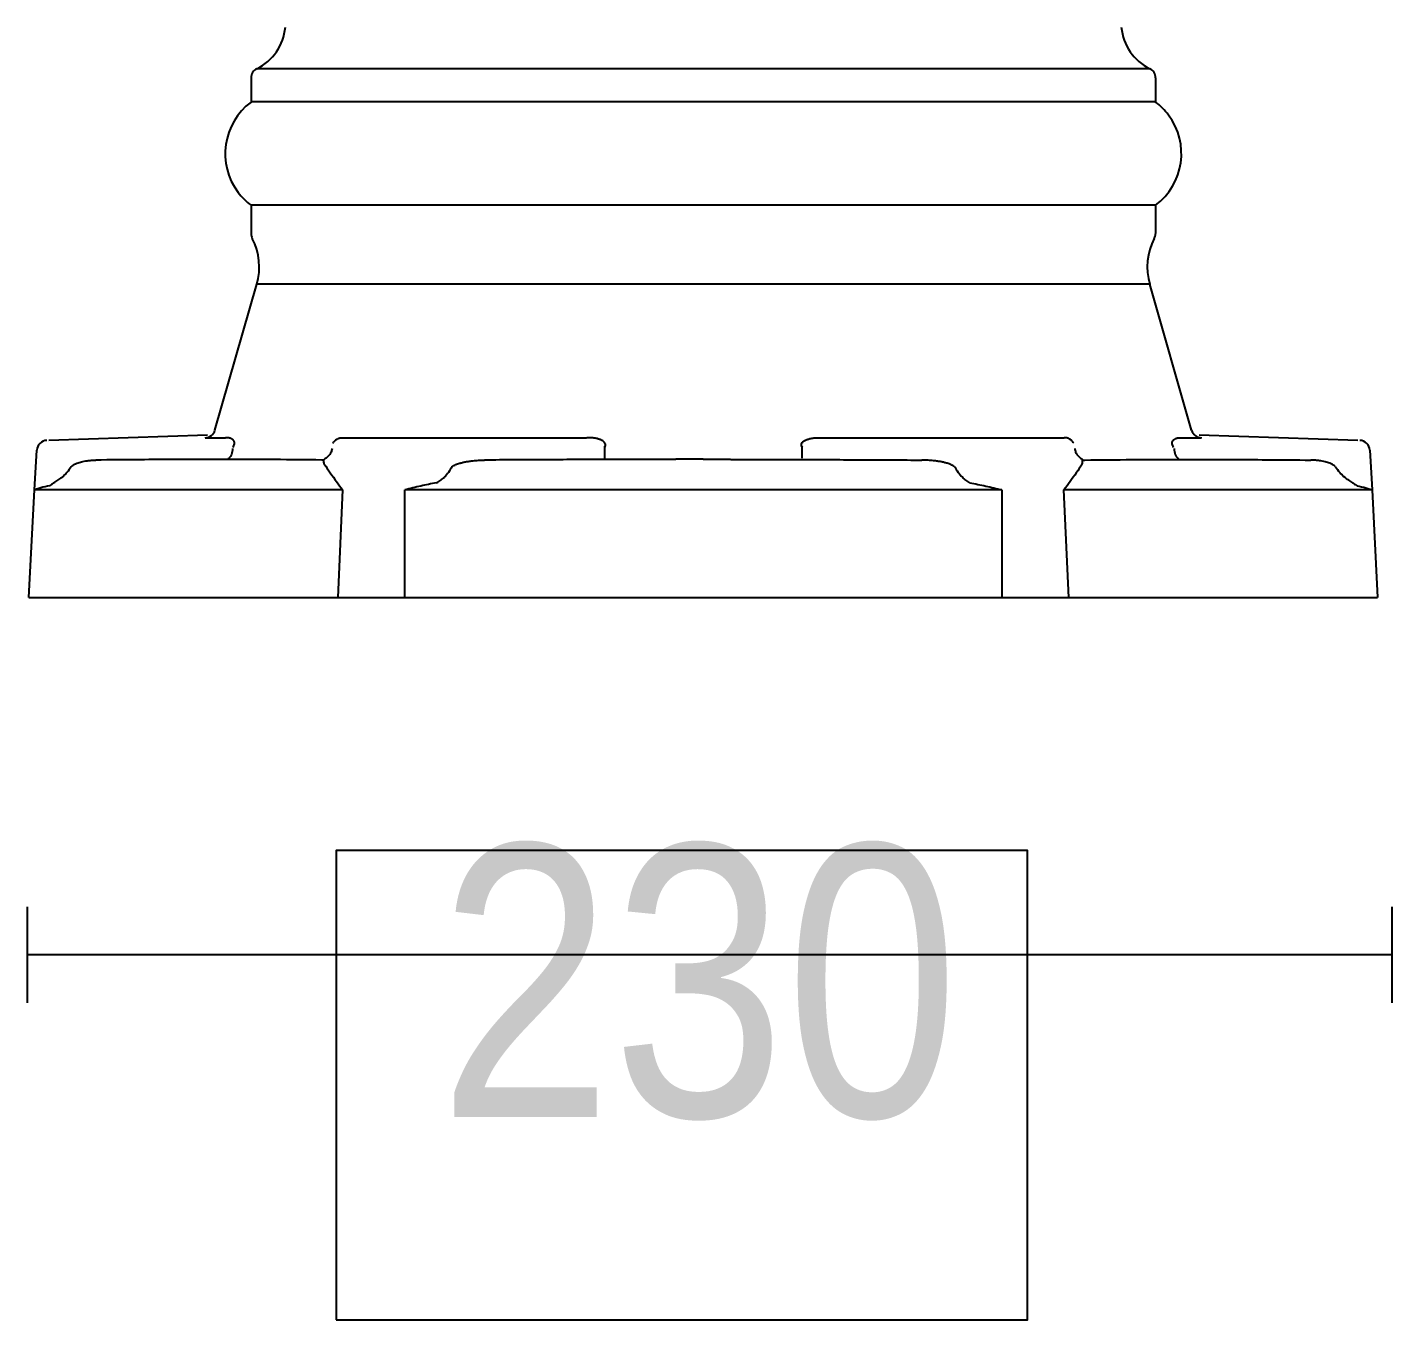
# Model space of a CAD drawing. Extents: x 0 to 225, y 0 to 465.
# Drawn here: x 68.6 to 119.2, y 0 to 47.9 of the extents above; entities that cross this region are included whole.
import ezdxf

# ---------------------------------------------------------------- set-up
doc = ezdxf.new("R2010")
doc.units = 0
doc.layers.add('LIVELLO_1', color=160, linetype='Continuous')
doc.styles.add('STD', font='txt')

# ---------------------------------------------------------------- blocks, each defined once
blk = doc.blocks.new('AI9-BLK1')
at = {"layer": 'LIVELLO_1', "color": 7}
for p, q in [((-35.373, -186.056), (-2.275, -186.056)), ((-35.581, -186.398), (-35.581, -187.292)), ((-2.064, -186.398), (-2.064, -187.292)), ((-2.064, -187.292), (-35.581, -187.292)), ((-2.064, -191.118), (-35.581, -191.118)), ((-35.581, -191.118), (-35.581, -192.17)), ((-2.064, -191.118), (-2.064, -192.17)), ((-36.921, -199.452), (-35.365, -194.04)), ((-2.28, -194.04), (-35.365, -194.04)), ((-0.725, -199.452), (-2.28, -194.04)), ((-37.197, -199.636), (-43.081, -199.832)), ((-37.282, -199.73), (-36.53, -199.73)), ((-32.198, -199.73), (-23.153, -199.73)), ((-14.494, -199.73), (-5.447, -199.73)), ((-1.116, -199.73), (-0.366, -199.73)), ((5.434, -199.832), (-0.451, -199.636)), ((-43.605, -201.663), (-43.526, -200.196)), ((-22.487, -200.041), (-22.487, -200.49)), ((-15.159, -200.49), (-15.159, -200.041)), ((5.879, -200.196), (5.961, -201.663)), ((-43.815, -205.651), (-43.605, -201.663)), ((-32.189, -201.663), (-43.605, -201.663)), ((-32.189, -201.663), (-32.37, -205.651)), ((-18.824, -201.663), (-29.884, -201.663)), ((-29.884, -205.651), (-29.884, -201.663)), ((-7.763, -201.663), (-18.824, -201.663)), ((-7.763, -201.663), (-7.763, -205.651)), ((-5.276, -205.651), (-5.456, -201.663)), ((5.961, -201.663), (-5.456, -201.663)), ((5.961, -201.663), (6.167, -205.651)), ((-43.815, -205.651), (-18.824, -205.651)), ((-18.824, -205.651), (6.167, -205.651)), ((-43.877, -217.107), (-43.877, -220.667)), ((6.689, -217.107), (6.689, -220.667)), ((6.689, -218.888), (-43.877, -218.888))]:
    blk.add_line(p, q, dxfattribs=at)
for points in [[(-32.881, -200.56), (-32.924, -200.56), (-32.965, -200.56)], [(-4.768, -200.56), (-4.727, -200.56), (-4.684, -200.56)]]:
    blk.add_lwpolyline(points, dxfattribs=at)
blk.add_lwpolyline([(-32.433, -232.41), (-6.812, -232.41), (-6.812, -215.024), (-32.433, -215.024)], close=True, dxfattribs=at)
for points in [[(-35.373, -186.058), (-34.774, -185.769), (-34.377, -185.186), (-34.311, -184.525)], [(-3.332, -184.525), (-3.272, -185.186), (-2.869, -185.769), (-2.275, -186.058)], [(-35.373, -186.058), (-35.503, -186.12), (-35.583, -186.257), (-35.583, -186.4)], [(-2.062, -186.4), (-2.062, -186.257), (-2.146, -186.12), (-2.275, -186.058)], [(-35.583, -192.173), (-35.583, -192.23), (-35.568, -192.294), (-35.538, -192.347)], [(-35.365, -194.042), (-35.206, -193.475), (-35.267, -192.87), (-35.538, -192.347)], [(-2.11, -192.347), (-2.381, -192.87), (-2.44, -193.475), (-2.28, -194.042)], [(-2.11, -192.347), (-2.079, -192.294), (-2.062, -192.23), (-2.062, -192.173)], [(-37.282, -199.733), (-37.113, -199.728), (-36.967, -199.613), (-36.921, -199.455)], [(-0.725, -199.455), (-0.68, -199.613), (-0.533, -199.728), (-0.366, -199.733)], [(-43.151, -199.832), (-43.351, -199.836), (-43.515, -199.995), (-43.526, -200.198)], [(5.879, -200.198), (5.873, -199.995), (5.706, -199.836), (5.51, -199.832)]]:
    blk.add_open_spline(points, degree=3, dxfattribs=at)
for points, knots in [([(-35.583, -187.294), (-36.639, -188.086), (-36.857, -189.587), (-36.065, -190.641), (-35.929, -190.822), (-35.766, -190.986), (-35.583, -191.12)], [0, 0, 0, 0, 1, 1, 1, 2, 2, 2, 2]), ([(-2.062, -191.12), (-1.005, -190.328), (-0.79, -188.83), (-1.584, -187.775), (-1.719, -187.594), (-1.882, -187.429), (-2.062, -187.294)], [0, 0, 0, 0, 1, 1, 1, 2, 2, 2, 2]), ([(-36.251, -200.088), (-36.238, -200.063), (-36.225, -200.046), (-36.216, -200.024), (-36.205, -200.002), (-36.2, -199.984), (-36.198, -199.96), (-36.198, -199.96), (-36.198, -199.916), (-36.198, -199.916), (-36.2, -199.903), (-36.2, -199.885), (-36.205, -199.869), (-36.212, -199.86), (-36.212, -199.856), (-36.216, -199.847), (-36.223, -199.843), (-36.227, -199.834), (-36.232, -199.829), (-36.238, -199.821), (-36.243, -199.816), (-36.251, -199.807), (-36.257, -199.803), (-36.266, -199.799), (-36.27, -199.794), (-36.279, -199.79), (-36.288, -199.783), (-36.293, -199.779), (-36.302, -199.774), (-36.311, -199.768), (-36.318, -199.766), (-36.333, -199.761), (-36.34, -199.757), (-36.356, -199.752), (-36.37, -199.746), (-36.385, -199.744), (-36.402, -199.739), (-36.417, -199.735), (-36.438, -199.735), (-36.458, -199.735), (-36.482, -199.73), (-36.503, -199.73), (-36.527, -199.73)], [0, 0, 0, 0, 1, 1, 1, 2, 2, 2, 3, 3, 3, 4, 4, 4, 5, 5, 5, 6, 6, 6, 7, 7, 7, 8, 8, 8, 9, 9, 9, 10, 10, 10, 11, 11, 11, 12, 12, 12, 13, 13, 13, 14, 14, 14, 14]), ([(-32.547, -199.938), (-32.536, -199.92), (-32.524, -199.903), (-32.51, -199.885), (-32.502, -199.869), (-32.486, -199.856), (-32.474, -199.843), (-32.465, -199.829), (-32.454, -199.821), (-32.443, -199.816), (-32.431, -199.807), (-32.42, -199.799), (-32.411, -199.79), (-32.404, -199.79), (-32.398, -199.779), (-32.388, -199.779), (-32.383, -199.774), (-32.377, -199.768), (-32.366, -199.766), (-32.357, -199.761), (-32.346, -199.757), (-32.334, -199.752), (-32.323, -199.746), (-32.309, -199.744), (-32.296, -199.739), (-32.282, -199.739), (-32.264, -199.735), (-32.251, -199.735), (-32.228, -199.73), (-32.21, -199.73), (-32.194, -199.73)], [0, 0, 0, 0, 1, 1, 1, 2, 2, 2, 3, 3, 3, 4, 4, 4, 5, 5, 5, 6, 6, 6, 7, 7, 7, 8, 8, 8, 9, 9, 9, 10, 10, 10, 10]), ([(-22.482, -200.088), (-22.471, -200.063), (-22.46, -200.041), (-22.45, -200.019), (-22.448, -199.997), (-22.448, -199.973), (-22.46, -199.951), (-22.463, -199.938), (-22.471, -199.925), (-22.48, -199.911), (-22.491, -199.898), (-22.502, -199.885), (-22.519, -199.869), (-22.528, -199.86), (-22.539, -199.856), (-22.547, -199.847), (-22.56, -199.843), (-22.571, -199.834), (-22.584, -199.829), (-22.595, -199.821), (-22.612, -199.816), (-22.625, -199.807), (-22.638, -199.803), (-22.654, -199.799), (-22.666, -199.794), (-22.681, -199.79), (-22.697, -199.783), (-22.715, -199.779), (-22.729, -199.774), (-22.745, -199.768), (-22.758, -199.766), (-22.785, -199.761), (-22.81, -199.757), (-22.833, -199.752), (-22.86, -199.746), (-22.89, -199.744), (-22.912, -199.739), (-22.948, -199.735), (-22.989, -199.735), (-23.025, -199.735), (-23.063, -199.73), (-23.103, -199.73), (-23.144, -199.73)], [0, 0, 0, 0, 1, 1, 1, 2, 2, 2, 3, 3, 3, 4, 4, 4, 5, 5, 5, 6, 6, 6, 7, 7, 7, 8, 8, 8, 9, 9, 9, 10, 10, 10, 11, 11, 11, 12, 12, 12, 13, 13, 13, 14, 14, 14, 14]), ([(-15.152, -200.088), (-15.169, -200.063), (-15.18, -200.041), (-15.186, -200.019), (-15.191, -199.997), (-15.186, -199.973), (-15.18, -199.951), (-15.175, -199.938), (-15.164, -199.925), (-15.154, -199.911), (-15.146, -199.898), (-15.134, -199.885), (-15.121, -199.869), (-15.109, -199.86), (-15.1, -199.856), (-15.087, -199.847), (-15.078, -199.843), (-15.064, -199.834), (-15.053, -199.829), (-15.042, -199.821), (-15.029, -199.816), (-15.014, -199.807), (-14.999, -199.803), (-14.983, -199.799), (-14.972, -199.794), (-14.958, -199.79), (-14.94, -199.783), (-14.925, -199.779), (-14.906, -199.774), (-14.893, -199.768), (-14.88, -199.766), (-14.852, -199.761), (-14.826, -199.757), (-14.804, -199.752), (-14.777, -199.746), (-14.75, -199.744), (-14.723, -199.739), (-14.686, -199.735), (-14.651, -199.735), (-14.615, -199.735), (-14.576, -199.73), (-14.533, -199.73), (-14.494, -199.73)], [0, 0, 0, 0, 1, 1, 1, 2, 2, 2, 3, 3, 3, 4, 4, 4, 5, 5, 5, 6, 6, 6, 7, 7, 7, 8, 8, 8, 9, 9, 9, 10, 10, 10, 11, 11, 11, 12, 12, 12, 13, 13, 13, 14, 14, 14, 14]), ([(-5.095, -199.938), (-5.106, -199.92), (-5.118, -199.903), (-5.129, -199.885), (-5.141, -199.869), (-5.154, -199.856), (-5.169, -199.843), (-5.176, -199.829), (-5.188, -199.821), (-5.199, -199.816), (-5.208, -199.807), (-5.219, -199.799), (-5.231, -199.79), (-5.24, -199.79), (-5.242, -199.779), (-5.253, -199.779), (-5.26, -199.774), (-5.264, -199.768), (-5.278, -199.766), (-5.285, -199.761), (-5.298, -199.757), (-5.309, -199.752), (-5.321, -199.746), (-5.332, -199.744), (-5.346, -199.739), (-5.361, -199.739), (-5.378, -199.735), (-5.391, -199.735), (-5.413, -199.73), (-5.43, -199.73), (-5.447, -199.73)], [0, 0, 0, 0, 1, 1, 1, 2, 2, 2, 3, 3, 3, 4, 4, 4, 5, 5, 5, 6, 6, 6, 7, 7, 7, 8, 8, 8, 9, 9, 9, 10, 10, 10, 10]), ([(-1.392, -200.088), (-1.407, -200.063), (-1.417, -200.046), (-1.43, -200.024), (-1.441, -200.002), (-1.443, -199.984), (-1.443, -199.96), (-1.448, -199.942), (-1.448, -199.929), (-1.443, -199.916), (-1.443, -199.903), (-1.441, -199.885), (-1.441, -199.869), (-1.432, -199.86), (-1.43, -199.856), (-1.426, -199.847), (-1.421, -199.843), (-1.417, -199.834), (-1.409, -199.829), (-1.407, -199.821), (-1.398, -199.816), (-1.392, -199.807), (-1.387, -199.803), (-1.376, -199.799), (-1.372, -199.794), (-1.364, -199.79), (-1.358, -199.783), (-1.349, -199.779), (-1.338, -199.774), (-1.335, -199.768), (-1.327, -199.766), (-1.312, -199.761), (-1.303, -199.757), (-1.286, -199.752), (-1.275, -199.746), (-1.258, -199.744), (-1.245, -199.739), (-1.224, -199.735), (-1.202, -199.735), (-1.184, -199.735), (-1.161, -199.73), (-1.141, -199.73), (-1.116, -199.73)], [0, 0, 0, 0, 1, 1, 1, 2, 2, 2, 3, 3, 3, 4, 4, 4, 5, 5, 5, 6, 6, 6, 7, 7, 7, 8, 8, 8, 9, 9, 9, 10, 10, 10, 11, 11, 11, 12, 12, 12, 13, 13, 13, 14, 14, 14, 14]), ([(-36.268, -200.132), (-36.27, -200.172), (-36.27, -200.209), (-36.279, -200.245), (-36.284, -200.284), (-36.293, -200.319), (-36.311, -200.35), (-36.324, -200.388), (-36.34, -200.419), (-36.37, -200.452), (-36.395, -200.483), (-36.428, -200.509), (-36.46, -200.536)], [0, 0, 0, 0, 1, 1, 1, 2, 2, 2, 3, 3, 3, 4, 4, 4, 4]), ([(-32.583, -200.132), (-32.59, -200.154), (-32.594, -200.178), (-32.601, -200.201), (-32.605, -200.223), (-32.612, -200.245), (-32.616, -200.269)], [0, 0, 0, 0, 1, 1, 1, 2, 2, 2, 2]), ([(-5.059, -200.132), (-5.052, -200.154), (-5.048, -200.178), (-5.041, -200.201), (-5.036, -200.223), (-5.033, -200.245), (-5.025, -200.269), (-4.994, -200.324), (-4.957, -200.375), (-4.917, -200.419), (-4.869, -200.47), (-4.813, -200.509), (-4.753, -200.551)], [0, 0, 0, 0, 1, 1, 1, 2, 2, 2, 3, 3, 3, 4, 4, 4, 4]), ([(-1.376, -200.132), (-1.372, -200.172), (-1.372, -200.209), (-1.364, -200.245), (-1.358, -200.284), (-1.349, -200.319), (-1.335, -200.35), (-1.319, -200.388), (-1.303, -200.419), (-1.275, -200.452), (-1.247, -200.483), (-1.217, -200.509), (-1.184, -200.536)], [0, 0, 0, 0, 1, 1, 1, 2, 2, 2, 3, 3, 3, 4, 4, 4, 4]), ([(-42.252, -200.807), (-42.219, -200.783), (-42.184, -200.75), (-42.146, -200.726), (-42.114, -200.708), (-42.075, -200.692), (-42.042, -200.677), (-42.012, -200.67), (-41.98, -200.659), (-41.954, -200.65), (-41.924, -200.637), (-41.894, -200.631), (-41.868, -200.624), (-41.831, -200.617), (-41.797, -200.609), (-41.764, -200.6), (-41.73, -200.595), (-41.693, -200.591), (-41.659, -200.582), (-41.607, -200.578), (-41.557, -200.569), (-41.508, -200.569), (-41.456, -200.564), (-41.395, -200.564), (-41.339, -200.56)], [0, 0, 0, 0, 1, 1, 1, 2, 2, 2, 3, 3, 3, 4, 4, 4, 5, 5, 5, 6, 6, 6, 7, 7, 7, 8, 8, 8, 8]), ([(-36.46, -200.536), (-36.772, -200.531), (-37.084, -200.531), (-37.398, -200.536), (-37.398, -200.536), (-38.37, -200.536), (-38.37, -200.536), (-38.815, -200.536), (-39.259, -200.542), (-39.703, -200.547), (-40.247, -200.551), (-40.792, -200.556), (-41.337, -200.56)], [0, 0, 0, 0, 1, 1, 1, 2, 2, 2, 3, 3, 3, 4, 4, 4, 4]), ([(-32.96, -200.56), (-33.543, -200.551), (-34.126, -200.547), (-34.707, -200.542), (-35.292, -200.536), (-35.876, -200.536), (-36.46, -200.536)], [0, 0, 0, 0, 1, 1, 1, 2, 2, 2, 2]), ([(-32.616, -200.269), (-32.648, -200.324), (-32.685, -200.375), (-32.728, -200.419), (-32.775, -200.47), (-32.829, -200.509), (-32.89, -200.551)], [0, 0, 0, 0, 1, 1, 1, 2, 2, 2, 2]), ([(-32.87, -200.708), (-32.872, -200.686), (-32.872, -200.659), (-32.881, -200.637), (-32.881, -200.637), (-32.881, -200.56), (-32.881, -200.56)], [0, 0, 0, 0, 1, 1, 1, 2, 2, 2, 2]), ([(-32.87, -200.708), (-32.721, -200.926), (-32.573, -201.149), (-32.42, -201.357), (-32.34, -201.462), (-32.269, -201.566), (-32.189, -201.666)], [0, 0, 0, 0, 1, 1, 1, 2, 2, 2, 2]), ([(-28.142, -200.807), (-28.095, -200.776), (-28.05, -200.746), (-28, -200.726), (-27.957, -200.704), (-27.912, -200.692), (-27.864, -200.677), (-27.827, -200.664), (-27.79, -200.659), (-27.752, -200.65), (-27.711, -200.637), (-27.675, -200.631), (-27.635, -200.624), (-27.594, -200.617), (-27.544, -200.609), (-27.499, -200.6), (-27.452, -200.595), (-27.402, -200.591), (-27.355, -200.582), (-27.288, -200.578), (-27.223, -200.569), (-27.155, -200.569), (-27.083, -200.564), (-27.006, -200.564), (-26.927, -200.56)], [0, 0, 0, 0, 1, 1, 1, 2, 2, 2, 3, 3, 3, 4, 4, 4, 5, 5, 5, 6, 6, 6, 7, 7, 7, 8, 8, 8, 8]), ([(-22.493, -200.536), (-23.233, -200.542), (-23.972, -200.542), (-24.714, -200.551), (-25.451, -200.551), (-26.188, -200.556), (-26.927, -200.56)], [0, 0, 0, 0, 1, 1, 1, 2, 2, 2, 2]), ([(-18.824, -200.531), (-18.824, -200.531), (-18.824, -200.531), (-18.824, -200.531), (-18.824, -200.531), (-18.826, -200.531), (-18.826, -200.531), (-18.826, -200.531), (-18.834, -200.531), (-18.834, -200.531), (-18.834, -200.531), (-18.838, -200.531), (-18.838, -200.531), (-18.838, -200.531), (-18.843, -200.531), (-18.843, -200.531), (-18.843, -200.531), (-18.849, -200.531), (-18.849, -200.531), (-18.849, -200.531), (-18.851, -200.531), (-18.851, -200.531), (-18.851, -200.531), (-18.86, -200.531), (-18.86, -200.531), (-18.86, -200.531), (-18.862, -200.531), (-18.862, -200.531), (-18.862, -200.531), (-18.871, -200.531), (-18.871, -200.531), (-18.871, -200.531), (-18.876, -200.531), (-18.876, -200.531), (-18.876, -200.531), (-18.888, -200.531), (-18.888, -200.531), (-18.888, -200.531), (-18.894, -200.531), (-18.894, -200.531), (-18.894, -200.531), (-18.905, -200.531), (-18.905, -200.531), (-18.905, -200.531), (-18.91, -200.531), (-18.91, -200.531), (-18.91, -200.531), (-18.919, -200.531), (-18.919, -200.531), (-18.919, -200.531), (-18.931, -200.531), (-18.931, -200.531), (-18.931, -200.531), (-18.942, -200.531), (-18.942, -200.531), (-18.942, -200.531), (-18.953, -200.531), (-18.953, -200.531), (-18.953, -200.531), (-18.962, -200.531), (-18.962, -200.531), (-18.962, -200.531), (-18.976, -200.531), (-18.976, -200.531), (-18.976, -200.531), (-18.987, -200.531), (-18.987, -200.531), (-18.987, -200.531), (-18.998, -200.531), (-18.998, -200.531), (-18.998, -200.531), (-19.007, -200.531), (-19.007, -200.531), (-19.007, -200.531), (-19.021, -200.531), (-19.021, -200.531), (-19.021, -200.531), (-19.032, -200.531), (-19.032, -200.531), (-19.032, -200.531), (-19.046, -200.531), (-19.046, -200.531), (-19.046, -200.531), (-19.059, -200.531), (-19.059, -200.531), (-19.059, -200.531), (-19.071, -200.531), (-19.071, -200.531), (-19.071, -200.531), (-19.089, -200.531), (-19.089, -200.531), (-19.089, -200.531), (-19.102, -200.531), (-19.102, -200.531), (-19.102, -200.531), (-19.116, -200.531), (-19.116, -200.531), (-19.116, -200.531), (-19.134, -200.531), (-19.134, -200.531), (-19.134, -200.531), (-19.147, -200.531), (-19.147, -200.531), (-19.147, -200.531), (-19.161, -200.531), (-19.161, -200.531), (-19.161, -200.531), (-19.177, -200.531), (-19.177, -200.531), (-19.177, -200.531), (-19.192, -200.531), (-19.192, -200.531), (-19.192, -200.531), (-19.209, -200.531), (-19.209, -200.531), (-19.209, -200.531), (-19.224, -200.531), (-19.224, -200.531), (-19.224, -200.531), (-19.242, -200.531), (-19.242, -200.531), (-19.242, -200.531), (-19.259, -200.531), (-19.259, -200.531), (-19.259, -200.531), (-19.27, -200.531), (-19.27, -200.531), (-19.27, -200.531), (-19.287, -200.531), (-19.287, -200.531), (-19.287, -200.531), (-19.306, -200.531), (-19.306, -200.531), (-19.306, -200.531), (-19.324, -200.531), (-19.324, -200.531), (-19.324, -200.531), (-19.339, -200.531), (-19.339, -200.531), (-19.339, -200.531), (-19.356, -200.531), (-19.356, -200.531), (-19.356, -200.531), (-19.371, -200.531), (-19.371, -200.531), (-19.371, -200.531), (-19.387, -200.531), (-19.387, -200.531), (-19.387, -200.531), (-19.405, -200.531), (-19.405, -200.531), (-19.405, -200.531), (-19.421, -200.531), (-19.421, -200.531), (-19.421, -200.531), (-19.438, -200.531), (-19.438, -200.531), (-19.438, -200.531), (-19.462, -200.531), (-19.462, -200.531), (-19.462, -200.531), (-19.475, -200.531), (-19.475, -200.531), (-19.475, -200.531), (-19.491, -200.531), (-19.491, -200.531), (-19.491, -200.531), (-19.507, -200.531), (-19.507, -200.531), (-19.507, -200.531), (-19.522, -200.531), (-19.522, -200.531), (-19.522, -200.531), (-19.543, -200.531), (-19.543, -200.531), (-19.543, -200.531), (-19.556, -200.531), (-19.556, -200.531), (-19.556, -200.531), (-19.611, -200.531), (-19.611, -200.531), (-19.611, -200.531), (-19.667, -200.531), (-19.667, -200.531), (-19.667, -200.531), (-19.721, -200.531), (-19.721, -200.531), (-19.721, -200.531), (-19.774, -200.531), (-19.774, -200.531), (-19.774, -200.531), (-19.823, -200.531), (-19.823, -200.531), (-19.843, -200.531), (-19.861, -200.536), (-19.878, -200.536), (-19.878, -200.536), (-19.927, -200.536), (-19.927, -200.536), (-19.927, -200.536), (-19.983, -200.536), (-19.983, -200.536), (-19.983, -200.536), (-20.031, -200.536), (-20.031, -200.536), (-20.031, -200.536), (-20.08, -200.536), (-20.08, -200.536), (-20.08, -200.536), (-20.132, -200.536), (-20.132, -200.536), (-20.132, -200.536), (-20.182, -200.536), (-20.182, -200.536), (-20.182, -200.536), (-20.236, -200.536), (-20.236, -200.536), (-20.236, -200.536), (-20.284, -200.536), (-20.284, -200.536), (-20.284, -200.536), (-20.335, -200.536), (-20.335, -200.536), (-20.335, -200.536), (-20.386, -200.536), (-20.386, -200.536), (-20.386, -200.536), (-20.44, -200.536), (-20.44, -200.536), (-20.44, -200.536), (-20.488, -200.536), (-20.488, -200.536), (-20.488, -200.536), (-20.539, -200.536), (-20.539, -200.536), (-20.539, -200.536), (-20.591, -200.536), (-20.591, -200.536), (-20.591, -200.536), (-20.641, -200.536), (-20.641, -200.536), (-20.641, -200.536), (-20.693, -200.536), (-20.693, -200.536), (-20.693, -200.536), (-20.745, -200.536), (-20.745, -200.536), (-20.745, -200.536), (-20.799, -200.536), (-20.799, -200.536), (-20.799, -200.536), (-20.851, -200.536), (-20.851, -200.536), (-20.851, -200.536), (-20.908, -200.536), (-20.908, -200.536), (-20.908, -200.536), (-20.934, -200.536), (-20.934, -200.536), (-20.934, -200.536), (-20.964, -200.536), (-20.964, -200.536), (-20.964, -200.536), (-20.993, -200.536), (-20.993, -200.536), (-20.993, -200.536), (-21.021, -200.536), (-21.021, -200.536), (-21.021, -200.536), (-21.052, -200.536), (-21.052, -200.536), (-21.052, -200.536), (-21.081, -200.536), (-21.081, -200.536), (-21.081, -200.536), (-21.111, -200.536), (-21.111, -200.536), (-21.111, -200.536), (-21.141, -200.536), (-21.141, -200.536), (-21.141, -200.536), (-21.169, -200.536), (-21.169, -200.536), (-21.169, -200.536), (-21.201, -200.536), (-21.201, -200.536), (-21.201, -200.536), (-21.23, -200.536), (-21.23, -200.536), (-21.23, -200.536), (-21.26, -200.536), (-21.26, -200.536), (-21.26, -200.536), (-21.29, -200.536), (-21.29, -200.536), (-21.29, -200.536), (-21.321, -200.536), (-21.321, -200.536), (-21.321, -200.536), (-21.346, -200.536), (-21.346, -200.536), (-21.346, -200.536), (-21.382, -200.536), (-21.382, -200.536), (-21.382, -200.536), (-21.407, -200.536), (-21.407, -200.536), (-21.407, -200.536), (-21.441, -200.536), (-21.441, -200.536), (-21.441, -200.536), (-21.468, -200.536), (-21.468, -200.536), (-21.468, -200.536), (-21.497, -200.536), (-21.497, -200.536), (-21.497, -200.536), (-21.529, -200.536), (-21.529, -200.536), (-21.529, -200.536), (-21.558, -200.536), (-21.558, -200.536), (-21.558, -200.536), (-21.588, -200.536), (-21.588, -200.536), (-21.588, -200.536), (-21.615, -200.536), (-21.615, -200.536), (-21.615, -200.536), (-21.644, -200.536), (-21.644, -200.536), (-21.644, -200.536), (-21.674, -200.536), (-21.674, -200.536), (-21.674, -200.536), (-21.7, -200.536), (-21.7, -200.536), (-21.7, -200.536), (-21.732, -200.536), (-21.732, -200.536), (-21.732, -200.536), (-21.76, -200.536), (-21.76, -200.536), (-21.76, -200.536), (-21.788, -200.536), (-21.788, -200.536), (-21.788, -200.536), (-21.816, -200.536), (-21.816, -200.536), (-21.816, -200.536), (-21.846, -200.536), (-21.846, -200.536), (-21.846, -200.536), (-21.87, -200.536), (-21.87, -200.536), (-21.87, -200.536), (-21.9, -200.536), (-21.9, -200.536), (-21.9, -200.536), (-21.926, -200.536), (-21.926, -200.536), (-21.926, -200.536), (-21.952, -200.536), (-21.952, -200.536), (-21.952, -200.536), (-21.978, -200.536), (-21.978, -200.536), (-21.978, -200.536), (-22.001, -200.536), (-22.001, -200.536), (-22.001, -200.536), (-22.028, -200.536), (-22.028, -200.536), (-22.028, -200.536), (-22.053, -200.536), (-22.053, -200.536), (-22.053, -200.536), (-22.075, -200.536), (-22.075, -200.536), (-22.075, -200.536), (-22.105, -200.536), (-22.105, -200.536), (-22.105, -200.536), (-22.13, -200.536), (-22.13, -200.536), (-22.13, -200.536), (-22.155, -200.536), (-22.155, -200.536), (-22.155, -200.536), (-22.176, -200.536), (-22.176, -200.536), (-22.176, -200.536), (-22.2, -200.536), (-22.2, -200.536), (-22.2, -200.536), (-22.225, -200.536), (-22.225, -200.536), (-22.225, -200.536), (-22.245, -200.536), (-22.245, -200.536), (-22.245, -200.536), (-22.268, -200.536), (-22.268, -200.536), (-22.268, -200.536), (-22.29, -200.536), (-22.29, -200.536), (-22.29, -200.536), (-22.31, -200.536), (-22.31, -200.536), (-22.31, -200.536), (-22.331, -200.536), (-22.331, -200.536), (-22.331, -200.536), (-22.349, -200.536), (-22.349, -200.536), (-22.349, -200.536), (-22.372, -200.536), (-22.372, -200.536), (-22.372, -200.536), (-22.387, -200.536), (-22.387, -200.536), (-22.387, -200.536), (-22.411, -200.536), (-22.411, -200.536), (-22.411, -200.536), (-22.426, -200.536), (-22.426, -200.536), (-22.426, -200.536), (-22.446, -200.536), (-22.446, -200.536), (-22.446, -200.536), (-22.46, -200.536), (-22.46, -200.536), (-22.46, -200.536), (-22.478, -200.536), (-22.478, -200.536), (-22.478, -200.536), (-22.493, -200.536), (-22.493, -200.536)], [0, 0, 0, 0, 1, 1, 1, 2, 2, 2, 3, 3, 3, 4, 4, 4, 5, 5, 5, 6, 6, 6, 7, 7, 7, 8, 8, 8, 9, 9, 9, 10, 10, 10, 11, 11, 11, 12, 12, 12, 13, 13, 13, 14, 14, 14, 15, 15, 15, 16, 16, 16, 17, 17, 17, 18, 18, 18, 19, 19, 19, 20, 20, 20, 21, 21, 21, 22, 22, 22, 23, 23, 23, 24, 24, 24, 25, 25, 25, 26, 26, 26, 27, 27, 27, 28, 28, 28, 29, 29, 29, 30, 30, 30, 31, 31, 31, 32, 32, 32, 33, 33, 33, 34, 34, 34, 35, 35, 35, 36, 36, 36, 37, 37, 37, 38, 38, 38, 39, 39, 39, 40, 40, 40, 41, 41, 41, 42, 42, 42, 43, 43, 43, 44, 44, 44, 45, 45, 45, 46, 46, 46, 47, 47, 47, 48, 48, 48, 49, 49, 49, 50, 50, 50, 51, 51, 51, 52, 52, 52, 53, 53, 53, 54, 54, 54, 55, 55, 55, 56, 56, 56, 57, 57, 57, 58, 58, 58, 59, 59, 59, 60, 60, 60, 61, 61, 61, 62, 62, 62, 63, 63, 63, 64, 64, 64, 65, 65, 65, 66, 66, 66, 67, 67, 67, 68, 68, 68, 69, 69, 69, 70, 70, 70, 71, 71, 71, 72, 72, 72, 73, 73, 73, 74, 74, 74, 75, 75, 75, 76, 76, 76, 77, 77, 77, 78, 78, 78, 79, 79, 79, 80, 80, 80, 81, 81, 81, 82, 82, 82, 83, 83, 83, 84, 84, 84, 85, 85, 85, 86, 86, 86, 87, 87, 87, 88, 88, 88, 89, 89, 89, 90, 90, 90, 91, 91, 91, 92, 92, 92, 93, 93, 93, 94, 94, 94, 95, 95, 95, 96, 96, 96, 97, 97, 97, 98, 98, 98, 99, 99, 99, 100, 100, 100, 101, 101, 101, 102, 102, 102, 103, 103, 103, 104, 104, 104, 105, 105, 105, 106, 106, 106, 107, 107, 107, 108, 108, 108, 109, 109, 109, 110, 110, 110, 111, 111, 111, 112, 112, 112, 113, 113, 113, 114, 114, 114, 115, 115, 115, 116, 116, 116, 117, 117, 117, 118, 118, 118, 119, 119, 119, 120, 120, 120, 121, 121, 121, 122, 122, 122, 123, 123, 123, 124, 124, 124, 125, 125, 125, 126, 126, 126, 127, 127, 127, 128, 128, 128, 129, 129, 129, 130, 130, 130, 131, 131, 131, 132, 132, 132, 133, 133, 133, 134, 134, 134, 135, 135, 135, 136, 136, 136, 137, 137, 137, 138, 138, 138, 139, 139, 139, 140, 140, 140, 141, 141, 141, 142, 142, 142, 143, 143, 143, 144, 144, 144, 145, 145, 145, 146, 146, 146, 146]), ([(-18.824, -200.531), (-18.824, -200.531), (-18.822, -200.531), (-18.822, -200.531), (-18.822, -200.531), (-18.819, -200.531), (-18.819, -200.531), (-18.819, -200.531), (-18.815, -200.531), (-18.815, -200.531), (-18.815, -200.531), (-18.813, -200.531), (-18.813, -200.531), (-18.813, -200.531), (-18.811, -200.531), (-18.811, -200.531), (-18.811, -200.531), (-18.806, -200.531), (-18.806, -200.531), (-18.806, -200.531), (-18.8, -200.531), (-18.8, -200.531), (-18.8, -200.531), (-18.797, -200.531), (-18.797, -200.531), (-18.797, -200.531), (-18.789, -200.531), (-18.789, -200.531), (-18.789, -200.531), (-18.783, -200.531), (-18.783, -200.531), (-18.783, -200.531), (-18.779, -200.531), (-18.779, -200.531), (-18.779, -200.531), (-18.77, -200.531), (-18.77, -200.531), (-18.77, -200.531), (-18.761, -200.531), (-18.761, -200.531), (-18.761, -200.531), (-18.754, -200.531), (-18.754, -200.531), (-18.754, -200.531), (-18.745, -200.531), (-18.745, -200.531), (-18.745, -200.531), (-18.739, -200.531), (-18.739, -200.531), (-18.739, -200.531), (-18.729, -200.531), (-18.729, -200.531), (-18.729, -200.531), (-18.718, -200.531), (-18.718, -200.531), (-18.718, -200.531), (-18.707, -200.531), (-18.707, -200.531), (-18.707, -200.531), (-18.698, -200.531), (-18.698, -200.531), (-18.698, -200.531), (-18.686, -200.531), (-18.686, -200.531), (-18.686, -200.531), (-18.675, -200.531), (-18.675, -200.531), (-18.675, -200.531), (-18.664, -200.531), (-18.664, -200.531), (-18.664, -200.531), (-18.653, -200.531), (-18.653, -200.531), (-18.653, -200.531), (-18.638, -200.531), (-18.638, -200.531), (-18.638, -200.531), (-18.625, -200.531), (-18.625, -200.531), (-18.625, -200.531), (-18.616, -200.531), (-18.616, -200.531), (-18.616, -200.531), (-18.603, -200.531), (-18.603, -200.531), (-18.603, -200.531), (-18.589, -200.531), (-18.589, -200.531), (-18.589, -200.531), (-18.576, -200.531), (-18.576, -200.531), (-18.576, -200.531), (-18.56, -200.531), (-18.56, -200.531), (-18.56, -200.531), (-18.544, -200.531), (-18.544, -200.531), (-18.544, -200.531), (-18.535, -200.531), (-18.535, -200.531), (-18.535, -200.531), (-18.515, -200.531), (-18.515, -200.531), (-18.515, -200.531), (-18.501, -200.531), (-18.501, -200.531), (-18.501, -200.531), (-18.487, -200.531), (-18.487, -200.531), (-18.487, -200.531), (-18.474, -200.531), (-18.474, -200.531), (-18.474, -200.531), (-18.456, -200.531), (-18.456, -200.531), (-18.456, -200.531), (-18.442, -200.531), (-18.442, -200.531), (-18.442, -200.531), (-18.424, -200.531), (-18.424, -200.531), (-18.424, -200.531), (-18.409, -200.531), (-18.409, -200.531), (-18.409, -200.531), (-18.39, -200.531), (-18.39, -200.531), (-18.39, -200.531), (-18.375, -200.531), (-18.375, -200.531), (-18.375, -200.531), (-18.361, -200.531), (-18.361, -200.531), (-18.361, -200.531), (-18.343, -200.531), (-18.343, -200.531), (-18.343, -200.531), (-18.327, -200.531), (-18.327, -200.531), (-18.327, -200.531), (-18.309, -200.531), (-18.309, -200.531), (-18.309, -200.531), (-18.293, -200.531), (-18.293, -200.531), (-18.293, -200.531), (-18.278, -200.531), (-18.278, -200.531), (-18.278, -200.531), (-18.261, -200.531), (-18.261, -200.531), (-18.261, -200.531), (-18.248, -200.531), (-18.248, -200.531), (-18.248, -200.531), (-18.226, -200.531), (-18.226, -200.531), (-18.226, -200.531), (-18.209, -200.531), (-18.209, -200.531), (-18.209, -200.531), (-18.189, -200.531), (-18.189, -200.531), (-18.189, -200.531), (-18.174, -200.531), (-18.174, -200.531), (-18.174, -200.531), (-18.157, -200.531), (-18.157, -200.531), (-18.157, -200.531), (-18.142, -200.531), (-18.142, -200.531), (-18.142, -200.531), (-18.127, -200.531), (-18.127, -200.531), (-18.127, -200.531), (-18.108, -200.531), (-18.108, -200.531), (-18.108, -200.531), (-18.09, -200.531), (-18.09, -200.531), (-18.09, -200.531), (-18.036, -200.531), (-18.036, -200.531), (-18.036, -200.531), (-17.981, -200.531), (-17.981, -200.531), (-17.981, -200.531), (-17.929, -200.531), (-17.929, -200.531), (-17.929, -200.531), (-17.875, -200.531), (-17.875, -200.531), (-17.875, -200.531), (-17.821, -200.531), (-17.821, -200.531), (-17.808, -200.531), (-17.787, -200.536), (-17.773, -200.536), (-17.773, -200.536), (-17.72, -200.536), (-17.72, -200.536), (-17.72, -200.536), (-17.668, -200.536), (-17.668, -200.536), (-17.668, -200.536), (-17.618, -200.536), (-17.618, -200.536), (-17.618, -200.536), (-17.564, -200.536), (-17.564, -200.536), (-17.564, -200.536), (-17.516, -200.536), (-17.516, -200.536), (-17.516, -200.536), (-17.467, -200.536), (-17.467, -200.536), (-17.467, -200.536), (-17.414, -200.536), (-17.414, -200.536), (-17.414, -200.536), (-17.364, -200.536), (-17.364, -200.536), (-17.364, -200.536), (-17.312, -200.536), (-17.312, -200.536), (-17.312, -200.536), (-17.263, -200.536), (-17.263, -200.536), (-17.263, -200.536), (-17.209, -200.536), (-17.209, -200.536), (-17.209, -200.536), (-17.161, -200.536), (-17.161, -200.536), (-17.161, -200.536), (-17.109, -200.536), (-17.109, -200.536), (-17.109, -200.536), (-17.058, -200.536), (-17.058, -200.536), (-17.058, -200.536), (-17.006, -200.536), (-17.006, -200.536), (-17.006, -200.536), (-16.956, -200.536), (-16.956, -200.536), (-16.956, -200.536), (-16.904, -200.536), (-16.904, -200.536), (-16.904, -200.536), (-16.851, -200.536), (-16.851, -200.536), (-16.851, -200.536), (-16.797, -200.536), (-16.797, -200.536), (-16.797, -200.536), (-16.743, -200.536), (-16.743, -200.536), (-16.743, -200.536), (-16.716, -200.536), (-16.716, -200.536), (-16.716, -200.536), (-16.685, -200.536), (-16.685, -200.536), (-16.685, -200.536), (-16.655, -200.536), (-16.655, -200.536), (-16.655, -200.536), (-16.626, -200.536), (-16.626, -200.536), (-16.626, -200.536), (-16.594, -200.536), (-16.594, -200.536), (-16.594, -200.536), (-16.569, -200.536), (-16.569, -200.536), (-16.569, -200.536), (-16.536, -200.536), (-16.536, -200.536), (-16.536, -200.536), (-16.508, -200.536), (-16.508, -200.536), (-16.508, -200.536), (-16.479, -200.536), (-16.479, -200.536), (-16.479, -200.536), (-16.447, -200.536), (-16.447, -200.536), (-16.447, -200.536), (-16.418, -200.536), (-16.418, -200.536), (-16.418, -200.536), (-16.389, -200.536), (-16.389, -200.536), (-16.389, -200.536), (-16.359, -200.536), (-16.359, -200.536), (-16.359, -200.536), (-16.329, -200.536), (-16.329, -200.536), (-16.329, -200.536), (-16.298, -200.536), (-16.298, -200.536), (-16.298, -200.536), (-16.269, -200.536), (-16.269, -200.536), (-16.269, -200.536), (-16.239, -200.536), (-16.239, -200.536), (-16.239, -200.536), (-16.21, -200.536), (-16.21, -200.536), (-16.21, -200.536), (-16.178, -200.536), (-16.178, -200.536), (-16.178, -200.536), (-16.149, -200.536), (-16.149, -200.536), (-16.149, -200.536), (-16.12, -200.536), (-16.12, -200.536), (-16.12, -200.536), (-16.092, -200.536), (-16.092, -200.536), (-16.092, -200.536), (-16.061, -200.536), (-16.061, -200.536), (-16.061, -200.536), (-16.036, -200.536), (-16.036, -200.536), (-16.036, -200.536), (-16.002, -200.536), (-16.002, -200.536), (-16.002, -200.536), (-15.975, -200.536), (-15.975, -200.536), (-15.975, -200.536), (-15.948, -200.536), (-15.948, -200.536), (-15.948, -200.536), (-15.917, -200.536), (-15.917, -200.536), (-15.917, -200.536), (-15.887, -200.536), (-15.887, -200.536), (-15.887, -200.536), (-15.859, -200.536), (-15.859, -200.536), (-15.859, -200.536), (-15.833, -200.536), (-15.833, -200.536), (-15.833, -200.536), (-15.805, -200.536), (-15.805, -200.536), (-15.805, -200.536), (-15.779, -200.536), (-15.779, -200.536), (-15.779, -200.536), (-15.751, -200.536), (-15.751, -200.536), (-15.751, -200.536), (-15.724, -200.536), (-15.724, -200.536), (-15.724, -200.536), (-15.697, -200.536), (-15.697, -200.536), (-15.697, -200.536), (-15.667, -200.536), (-15.667, -200.536), (-15.667, -200.536), (-15.643, -200.536), (-15.643, -200.536), (-15.643, -200.536), (-15.62, -200.536), (-15.62, -200.536), (-15.62, -200.536), (-15.596, -200.536), (-15.596, -200.536), (-15.596, -200.536), (-15.57, -200.536), (-15.57, -200.536), (-15.57, -200.536), (-15.544, -200.536), (-15.544, -200.536), (-15.544, -200.536), (-15.516, -200.536), (-15.516, -200.536), (-15.516, -200.536), (-15.494, -200.536), (-15.494, -200.536), (-15.494, -200.536), (-15.471, -200.536), (-15.471, -200.536), (-15.471, -200.536), (-15.447, -200.536), (-15.447, -200.536), (-15.447, -200.536), (-15.424, -200.536), (-15.424, -200.536), (-15.424, -200.536), (-15.404, -200.536), (-15.404, -200.536), (-15.404, -200.536), (-15.38, -200.536), (-15.38, -200.536), (-15.38, -200.536), (-15.358, -200.536), (-15.358, -200.536), (-15.358, -200.536), (-15.337, -200.536), (-15.337, -200.536), (-15.337, -200.536), (-15.315, -200.536), (-15.315, -200.536), (-15.315, -200.536), (-15.297, -200.536), (-15.297, -200.536), (-15.297, -200.536), (-15.277, -200.536), (-15.277, -200.536), (-15.277, -200.536), (-15.259, -200.536), (-15.259, -200.536), (-15.259, -200.536), (-15.24, -200.536), (-15.24, -200.536), (-15.24, -200.536), (-15.223, -200.536), (-15.223, -200.536), (-15.223, -200.536), (-15.204, -200.536), (-15.204, -200.536), (-15.204, -200.536), (-15.186, -200.536), (-15.186, -200.536), (-15.186, -200.536), (-15.169, -200.536), (-15.169, -200.536), (-15.169, -200.536), (-15.152, -200.536), (-15.152, -200.536)], [0, 0, 0, 0, 1, 1, 1, 2, 2, 2, 3, 3, 3, 4, 4, 4, 5, 5, 5, 6, 6, 6, 7, 7, 7, 8, 8, 8, 9, 9, 9, 10, 10, 10, 11, 11, 11, 12, 12, 12, 13, 13, 13, 14, 14, 14, 15, 15, 15, 16, 16, 16, 17, 17, 17, 18, 18, 18, 19, 19, 19, 20, 20, 20, 21, 21, 21, 22, 22, 22, 23, 23, 23, 24, 24, 24, 25, 25, 25, 26, 26, 26, 27, 27, 27, 28, 28, 28, 29, 29, 29, 30, 30, 30, 31, 31, 31, 32, 32, 32, 33, 33, 33, 34, 34, 34, 35, 35, 35, 36, 36, 36, 37, 37, 37, 38, 38, 38, 39, 39, 39, 40, 40, 40, 41, 41, 41, 42, 42, 42, 43, 43, 43, 44, 44, 44, 45, 45, 45, 46, 46, 46, 47, 47, 47, 48, 48, 48, 49, 49, 49, 50, 50, 50, 51, 51, 51, 52, 52, 52, 53, 53, 53, 54, 54, 54, 55, 55, 55, 56, 56, 56, 57, 57, 57, 58, 58, 58, 59, 59, 59, 60, 60, 60, 61, 61, 61, 62, 62, 62, 63, 63, 63, 64, 64, 64, 65, 65, 65, 66, 66, 66, 67, 67, 67, 68, 68, 68, 69, 69, 69, 70, 70, 70, 71, 71, 71, 72, 72, 72, 73, 73, 73, 74, 74, 74, 75, 75, 75, 76, 76, 76, 77, 77, 77, 78, 78, 78, 79, 79, 79, 80, 80, 80, 81, 81, 81, 82, 82, 82, 83, 83, 83, 84, 84, 84, 85, 85, 85, 86, 86, 86, 87, 87, 87, 88, 88, 88, 89, 89, 89, 90, 90, 90, 91, 91, 91, 92, 92, 92, 93, 93, 93, 94, 94, 94, 95, 95, 95, 96, 96, 96, 97, 97, 97, 98, 98, 98, 99, 99, 99, 100, 100, 100, 101, 101, 101, 102, 102, 102, 103, 103, 103, 104, 104, 104, 105, 105, 105, 106, 106, 106, 107, 107, 107, 108, 108, 108, 109, 109, 109, 110, 110, 110, 111, 111, 111, 112, 112, 112, 113, 113, 113, 114, 114, 114, 115, 115, 115, 116, 116, 116, 117, 117, 117, 118, 118, 118, 119, 119, 119, 120, 120, 120, 121, 121, 121, 122, 122, 122, 123, 123, 123, 124, 124, 124, 125, 125, 125, 126, 126, 126, 127, 127, 127, 128, 128, 128, 129, 129, 129, 130, 130, 130, 131, 131, 131, 132, 132, 132, 133, 133, 133, 134, 134, 134, 135, 135, 135, 136, 136, 136, 137, 137, 137, 138, 138, 138, 139, 139, 139, 140, 140, 140, 141, 141, 141, 142, 142, 142, 143, 143, 143, 144, 144, 144, 145, 145, 145, 146, 146, 146, 147, 147, 147, 147]), ([(-15.152, -200.536), (-14.416, -200.542), (-13.677, -200.542), (-12.935, -200.551), (-12.195, -200.551), (-11.458, -200.556), (-10.721, -200.56)], [0, 0, 0, 0, 1, 1, 1, 2, 2, 2, 2]), ([(-9.505, -200.807), (-9.55, -200.776), (-9.596, -200.746), (-9.65, -200.726), (-9.691, -200.704), (-9.736, -200.692), (-9.786, -200.677), (-9.824, -200.664), (-9.858, -200.659), (-9.899, -200.65), (-9.938, -200.637), (-9.973, -200.631), (-10.014, -200.624), (-10.057, -200.617), (-10.102, -200.609), (-10.15, -200.6), (-10.197, -200.595), (-10.247, -200.591), (-10.292, -200.582), (-10.36, -200.578), (-10.426, -200.569), (-10.493, -200.569), (-10.568, -200.564), (-10.645, -200.564), (-10.721, -200.56)], [0, 0, 0, 0, 1, 1, 1, 2, 2, 2, 3, 3, 3, 4, 4, 4, 5, 5, 5, 6, 6, 6, 7, 7, 7, 8, 8, 8, 8]), ([(-4.779, -200.708), (-4.928, -200.926), (-5.074, -201.149), (-5.231, -201.357), (-5.305, -201.462), (-5.38, -201.566), (-5.456, -201.666)], [0, 0, 0, 0, 1, 1, 1, 2, 2, 2, 2]), ([(-4.779, -200.708), (-4.776, -200.686), (-4.774, -200.659), (-4.768, -200.637), (-4.768, -200.637), (-4.768, -200.56), (-4.768, -200.56)], [0, 0, 0, 0, 1, 1, 1, 2, 2, 2, 2]), ([(-4.684, -200.56), (-4.099, -200.551), (-3.516, -200.547), (-2.931, -200.542), (-2.351, -200.536), (-1.769, -200.536), (-1.184, -200.536), (-0.874, -200.531), (-0.56, -200.531), (-0.246, -200.536), (-0.246, -200.536), (0.726, -200.536), (0.726, -200.536), (1.168, -200.536), (1.614, -200.542), (2.056, -200.547), (2.601, -200.551), (3.145, -200.556), (3.69, -200.56)], [0, 0, 0, 0, 1, 1, 1, 2, 2, 2, 3, 3, 3, 4, 4, 4, 5, 5, 5, 6, 6, 6, 6]), ([(4.605, -200.807), (4.572, -200.783), (4.538, -200.75), (4.499, -200.726), (4.465, -200.708), (4.432, -200.692), (4.393, -200.677), (4.368, -200.67), (4.337, -200.659), (4.307, -200.65), (4.275, -200.637), (4.251, -200.631), (4.219, -200.624), (4.185, -200.617), (4.152, -200.609), (4.113, -200.6), (4.078, -200.595), (4.044, -200.591), (4.011, -200.582), (3.959, -200.578), (3.91, -200.569), (3.86, -200.569), (3.807, -200.564), (3.746, -200.564), (3.69, -200.56)], [0, 0, 0, 0, 1, 1, 1, 2, 2, 2, 3, 3, 3, 4, 4, 4, 5, 5, 5, 6, 6, 6, 7, 7, 7, 8, 8, 8, 8]), ([(-42.902, -201.399), (-42.848, -201.365), (-42.794, -201.339), (-42.741, -201.304), (-42.687, -201.271), (-42.642, -201.235), (-42.59, -201.193)], [0, 0, 0, 0, 1, 1, 1, 2, 2, 2, 2]), ([(-42.249, -200.807), (-42.299, -200.88), (-42.344, -200.948), (-42.405, -201.017), (-42.459, -201.081), (-42.523, -201.14), (-42.59, -201.193)], [0, 0, 0, 0, 1, 1, 1, 2, 2, 2, 2]), ([(-28.705, -201.399), (-28.653, -201.365), (-28.606, -201.339), (-28.556, -201.308), (-28.511, -201.275), (-28.466, -201.235), (-28.425, -201.193)], [0, 0, 0, 0, 1, 1, 1, 2, 2, 2, 2]), ([(-28.142, -200.807), (-28.179, -200.876), (-28.22, -200.948), (-28.267, -201.015), (-28.312, -201.081), (-28.368, -201.14), (-28.425, -201.193)], [0, 0, 0, 0, 1, 1, 1, 2, 2, 2, 2]), ([(-9.505, -200.807), (-9.47, -200.876), (-9.431, -200.948), (-9.382, -201.015), (-9.337, -201.081), (-9.28, -201.14), (-9.223, -201.193)], [0, 0, 0, 0, 1, 1, 1, 2, 2, 2, 2]), ([(-8.943, -201.399), (-8.996, -201.365), (-9.043, -201.339), (-9.095, -201.308), (-9.14, -201.275), (-9.178, -201.235), (-9.223, -201.193)], [0, 0, 0, 0, 1, 1, 1, 2, 2, 2, 2]), ([(4.605, -200.807), (4.65, -200.88), (4.7, -200.948), (4.762, -201.017), (4.818, -201.081), (4.876, -201.14), (4.947, -201.193)], [0, 0, 0, 0, 1, 1, 1, 2, 2, 2, 2]), ([(5.252, -201.399), (5.2, -201.365), (5.145, -201.339), (5.094, -201.304), (5.04, -201.271), (4.992, -201.235), (4.947, -201.193)], [0, 0, 0, 0, 1, 1, 1, 2, 2, 2, 2]), ([(-42.9, -201.399), (-42.927, -201.425), (-42.952, -201.454), (-42.982, -201.469), (-43.067, -201.536), (-43.189, -201.538), (-43.297, -201.56), (-43.407, -201.591), (-43.504, -201.626), (-43.605, -201.666)], [0, 0, 0, 0, 1, 1, 1, 2, 2, 2, 3, 3, 3, 3]), ([(-28.705, -201.399), (-28.904, -201.44), (-29.101, -201.478), (-29.297, -201.522), (-29.492, -201.569), (-29.688, -201.615), (-29.887, -201.666)], [0, 0, 0, 0, 1, 1, 1, 2, 2, 2, 2]), ([(-8.943, -201.399), (-8.744, -201.44), (-8.55, -201.478), (-8.353, -201.522), (-8.157, -201.569), (-7.961, -201.615), (-7.763, -201.666)], [0, 0, 0, 0, 1, 1, 1, 2, 2, 2, 2]), ([(5.252, -201.399), (5.281, -201.425), (5.308, -201.454), (5.335, -201.469), (5.421, -201.536), (5.543, -201.538), (5.65, -201.56), (5.758, -201.591), (5.857, -201.626), (5.963, -201.666)], [0, 0, 0, 0, 1, 1, 1, 2, 2, 2, 3, 3, 3, 3])]:
    blk.add_open_spline(points, degree=3, knots=knots, dxfattribs=at)
at = {"layer": 'LIVELLO_1', "color": 7, "insert": (-28.628, -214.807), "char_height": 10.08736, "attachment_point": 1, "style": 'STD'}
blk.add_mtext('\\fArial Narrow|b0|i0;\\H10.0874;\\C7;230', dxfattribs=at)

msp = doc.modelspace()

# ---------------------------------------------------------------- block references
at = {"layer": 'LIVELLO_1', "color": 7}
msp.add_blockref('AI9-BLK1', (112.48564, 232.449377), dxfattribs=at)

doc.saveas('drawing.dxf')
